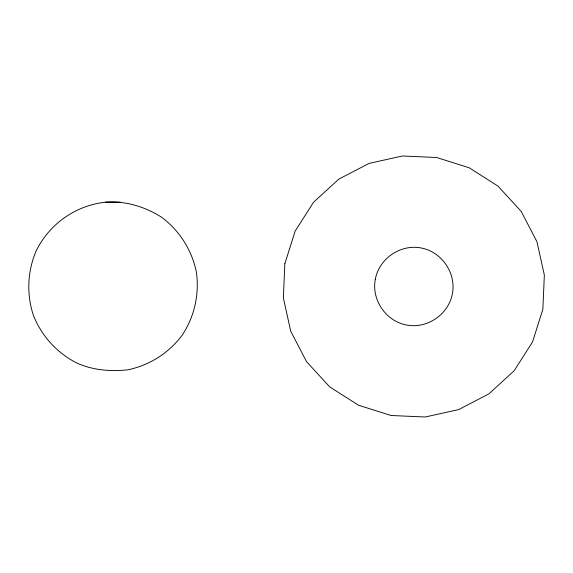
<?xml version="1.0" encoding="UTF-8"?>
<svg xmlns="http://www.w3.org/2000/svg" width="573" height="573" viewBox="0 0 573 573"><rect width="100%" height="100%" fill="white"/><g stroke="black" fill="none" stroke-linecap="round" stroke-linejoin="round"><path stroke-width="0.86" d="M105.618 202.183C75.822 205.363 49.471 223.799 36.271 250.702C27.411 271.208 26.401 294.214 33.427 315.415C41.657 336.186 57.207 353.161 77.169 363.196C93.177 370.265 110.46 371.626 127.693 369.843C149.574 365.323 168.985 352.947 182.314 335.019C194.591 316.353 199.562 293.87 196.31 271.774C191.79 249.9 179.413 230.482 161.486 217.153C144.869 206.631 125.372 200.715 105.618 202.183L120.316 202.183M284.853 263.709L283.356 297.867L290.74 331.258L306.519 361.599L329.611 386.818L358.447 405.197L391.058 415.497L425.223 417.001L458.608 409.609L488.948 393.83L514.167 370.738L532.553 341.902L542.846 309.291L544.35 275.133L536.958 241.742L521.179 211.401L498.087 186.182L469.251 167.803L436.647 157.503L402.482 155.999L369.091 163.391L338.758 179.17L313.538 202.262L295.152 231.098L284.853 263.709M375.243 279.681C371.462 300.316 386.345 321.589 407.031 325.106C427.666 328.888 448.938 314.011 452.455 293.319C456.237 272.684 441.36 251.411 420.675 247.894C400.033 244.112 378.767 258.989 375.243 279.681"/></g></svg>
